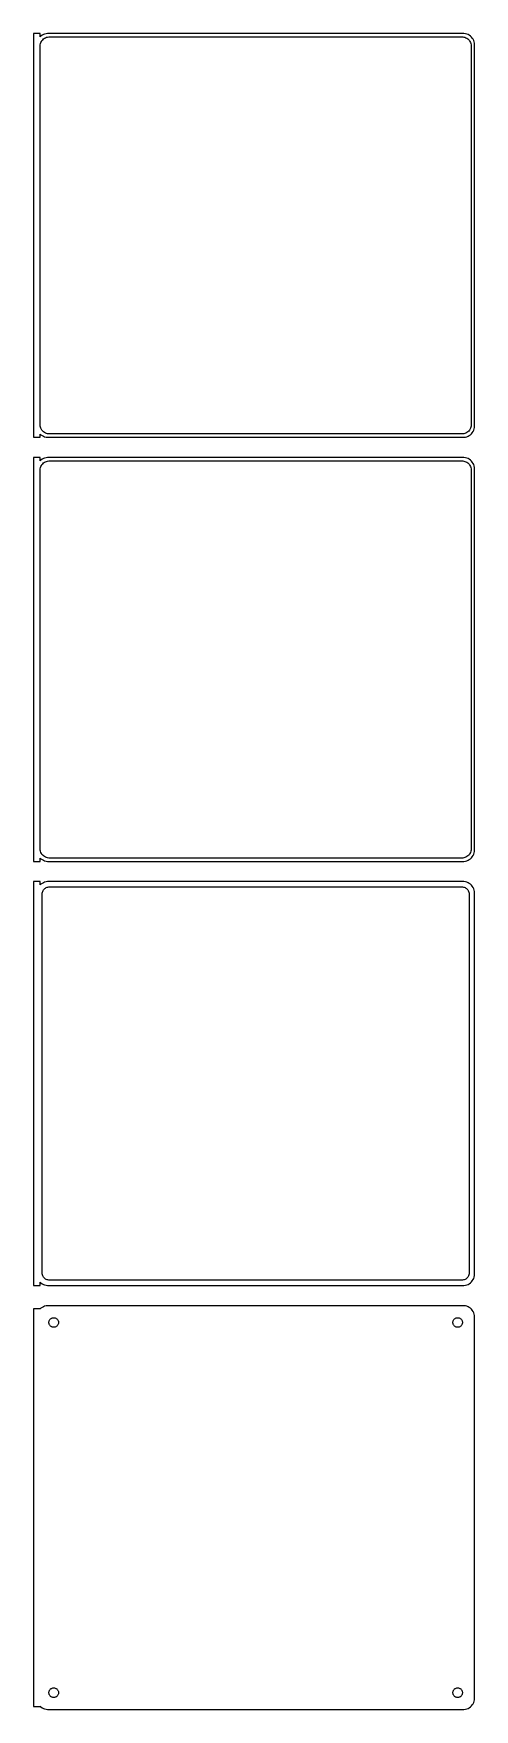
# Model space of a CAD drawing. Header units: metres. Extents: x -99 to 98, y 666 to 1413.
import ezdxf

# ---------------------------------------------------------------- set-up
doc = ezdxf.new("R2010")
doc.units = ezdxf.units.M

msp = doc.modelspace()

# ---------------------------------------------------------------- linework, layer by layer
for p, q in [((-96, 1412.99), (-99, 1412.99)), ((-99, 1412.99), (-99, 1233.01)), ((-96, 1411.56), (-96, 1412.99)), ((-95.6871, 1411.85), (-96, 1411.56)), ((-95.1791, 1412.22), (-95.6871, 1411.85)), ((-94.6289, 1412.52), (-95.1791, 1412.22)), ((-94.0451, 1412.76), (-94.6289, 1412.52)), ((-93.4369, 1412.91), (-94.0451, 1412.76)), ((-92.8139, 1412.99), (-93.4369, 1412.91)), ((92.8139, 1412.99), (-92.8139, 1412.99)), ((93.4369, 1412.91), (92.8139, 1412.99)), ((94.0451, 1412.76), (93.4369, 1412.91)), ((94.6289, 1412.52), (94.0451, 1412.76)), ((95.1791, 1412.22), (94.6289, 1412.52)), ((95.6871, 1411.85), (95.1791, 1412.22)), ((96.1448, 1411.42), (95.6871, 1411.85)), ((-96, 1407.5), (-95.9685, 1408)), ((-96, 1238.5), (-96, 1407.5)), ((-95.9685, 1408), (-95.8743, 1408.49)), ((-95.8743, 1408.49), (-95.7191, 1408.97)), ((-95.7191, 1408.97), (-95.5052, 1409.43)), ((-95.5052, 1409.43), (-95.2361, 1409.85)), ((-95.2361, 1409.85), (-94.9159, 1410.24)), ((-94.9159, 1410.24), (-94.5497, 1410.58)), ((-94.5497, 1410.58), (-94.1433, 1410.88)), ((-94.1433, 1410.88), (-93.7031, 1411.12)), ((-93.7031, 1411.12), (-93.2361, 1411.3)), ((-93.2361, 1411.3), (-92.7495, 1411.43)), ((-92.7495, 1411.43), (-92.2512, 1411.49)), ((-92.2512, 1411.49), (92.2512, 1411.49)), ((92.2512, 1411.49), (92.7495, 1411.43)), ((92.7495, 1411.43), (93.2361, 1411.3)), ((93.2361, 1411.3), (93.7031, 1411.12)), ((93.7031, 1411.12), (94.1433, 1410.88)), ((94.1433, 1410.88), (94.5497, 1410.58)), ((94.5497, 1410.58), (94.9159, 1410.24)), ((94.9159, 1410.24), (95.2361, 1409.85)), ((95.2361, 1409.85), (95.5052, 1409.43)), ((95.5052, 1409.43), (95.7191, 1408.97)), ((95.7191, 1408.97), (95.8743, 1408.49)), ((95.8743, 1408.49), (95.9685, 1408)), ((95.9685, 1408), (96, 1407.5)), ((96, 1407.5), (96, 1238.5)), ((96.5451, 1410.94), (96.1448, 1411.42)), ((96.8815, 1410.41), (96.5451, 1410.94)), ((97.1489, 1409.84), (96.8815, 1410.41)), ((97.3429, 1409.24), (97.1489, 1409.84)), ((97.4606, 1408.63), (97.3429, 1409.24)), ((97.5, 1408), (97.4606, 1408.63)), ((97.5, 1238), (97.5, 1408)), ((-99, 1233.01), (-96, 1233.01)), ((-95.9685, 1238), (-96, 1238.5)), ((-96, 1234.44), (-95.6871, 1234.15)), ((-96, 1233.01), (-96, 1234.44)), ((-95.8743, 1237.51), (-95.9685, 1238)), ((-95.7191, 1237.03), (-95.8743, 1237.51)), ((-95.5052, 1236.57), (-95.7191, 1237.03)), ((-95.6871, 1234.15), (-95.1791, 1233.78)), ((-95.2361, 1236.15), (-95.5052, 1236.57)), ((-94.9159, 1235.76), (-95.2361, 1236.15)), ((-95.1791, 1233.78), (-94.6289, 1233.48)), ((-94.5497, 1235.42), (-94.9159, 1235.76)), ((-94.6289, 1233.48), (-94.0451, 1233.24)), ((-94.1433, 1235.12), (-94.5497, 1235.42)), ((-93.7031, 1234.88), (-94.1433, 1235.12)), ((-94.0451, 1233.24), (-93.4369, 1233.09)), ((-93.2361, 1234.7), (-93.7031, 1234.88)), ((-93.4369, 1233.09), (-92.8139, 1233.01)), ((-92.7495, 1234.57), (-93.2361, 1234.7)), ((-92.8139, 1233.01), (92.8139, 1233.01)), ((-92.2512, 1234.51), (-92.7495, 1234.57)), ((92.2512, 1234.51), (-92.2512, 1234.51)), ((92.7495, 1234.57), (92.2512, 1234.51)), ((93.2361, 1234.7), (92.7495, 1234.57)), ((92.8139, 1233.01), (93.4369, 1233.09)), ((93.7031, 1234.88), (93.2361, 1234.7)), ((93.4369, 1233.09), (94.0451, 1233.24)), ((94.1433, 1235.12), (93.7031, 1234.88)), ((94.0451, 1233.24), (94.6289, 1233.48)), ((94.5497, 1235.42), (94.1433, 1235.12)), ((94.9159, 1235.76), (94.5497, 1235.42)), ((94.6289, 1233.48), (95.1791, 1233.78)), ((95.2361, 1236.15), (94.9159, 1235.76)), ((95.1791, 1233.78), (95.6871, 1234.15)), ((95.5052, 1236.57), (95.2361, 1236.15)), ((95.7191, 1237.03), (95.5052, 1236.57)), ((95.6871, 1234.15), (96.1448, 1234.58)), ((95.8743, 1237.51), (95.7191, 1237.03)), ((95.9685, 1238), (95.8743, 1237.51)), ((96, 1238.5), (95.9685, 1238)), ((96.1448, 1234.58), (96.5451, 1235.06)), ((96.5451, 1235.06), (96.8815, 1235.59)), ((96.8815, 1235.59), (97.1489, 1236.16)), ((97.1489, 1236.16), (97.3429, 1236.76)), ((97.3429, 1236.76), (97.4606, 1237.37)), ((97.4606, 1237.37), (97.5, 1238)), ((-96, 1223.99), (-99, 1223.99)), ((-99, 1223.99), (-99, 1044.01)), ((-96, 1222.56), (-96, 1223.99)), ((-95.6871, 1222.85), (-96, 1222.56)), ((-96, 1218.5), (-95.9685, 1219)), ((-96, 1049.5), (-96, 1218.5)), ((-95.9685, 1219), (-95.8743, 1219.49)), ((-95.8743, 1219.49), (-95.7191, 1219.97)), ((-95.7191, 1219.97), (-95.5052, 1220.43)), ((-95.1791, 1223.22), (-95.6871, 1222.85)), ((-95.5052, 1220.43), (-95.2361, 1220.85)), ((-95.2361, 1220.85), (-94.9159, 1221.24)), ((-94.6289, 1223.52), (-95.1791, 1223.22)), ((-94.9159, 1221.24), (-94.5497, 1221.58)), ((-94.0451, 1223.76), (-94.6289, 1223.52)), ((-94.5497, 1221.58), (-94.1433, 1221.88)), ((-94.1433, 1221.88), (-93.7031, 1222.12)), ((-93.4369, 1223.91), (-94.0451, 1223.76)), ((-93.7031, 1222.12), (-93.2361, 1222.3)), ((-92.8139, 1223.99), (-93.4369, 1223.91)), ((-93.2361, 1222.3), (-92.7495, 1222.43)), ((92.8139, 1223.99), (-92.8139, 1223.99)), ((-92.7495, 1222.43), (-92.2512, 1222.49)), ((-92.2512, 1222.49), (92.2512, 1222.49)), ((92.2512, 1222.49), (92.7495, 1222.43)), ((92.7495, 1222.43), (93.2361, 1222.3)), ((93.4369, 1223.91), (92.8139, 1223.99)), ((93.2361, 1222.3), (93.7031, 1222.12)), ((94.0451, 1223.76), (93.4369, 1223.91)), ((93.7031, 1222.12), (94.1433, 1221.88)), ((94.6289, 1223.52), (94.0451, 1223.76)), ((94.1433, 1221.88), (94.5497, 1221.58)), ((94.5497, 1221.58), (94.9159, 1221.24)), ((95.1791, 1223.22), (94.6289, 1223.52)), ((94.9159, 1221.24), (95.2361, 1220.85)), ((95.6871, 1222.85), (95.1791, 1223.22)), ((95.2361, 1220.85), (95.5052, 1220.43)), ((95.5052, 1220.43), (95.7191, 1219.97)), ((96.1448, 1222.42), (95.6871, 1222.85)), ((95.7191, 1219.97), (95.8743, 1219.49)), ((95.8743, 1219.49), (95.9685, 1219)), ((95.9685, 1219), (96, 1218.5)), ((96, 1218.5), (96, 1049.5)), ((96.5451, 1221.94), (96.1448, 1222.42)), ((96.8815, 1221.41), (96.5451, 1221.94)), ((97.1489, 1220.84), (96.8815, 1221.41)), ((97.3429, 1220.24), (97.1489, 1220.84)), ((97.4606, 1219.63), (97.3429, 1220.24)), ((97.5, 1219), (97.4606, 1219.63)), ((97.5, 1049), (97.5, 1219)), ((-95.9685, 1049), (-96, 1049.5)), ((-95.8743, 1048.51), (-95.9685, 1049)), ((-95.7191, 1048.03), (-95.8743, 1048.51)), ((-95.5052, 1047.57), (-95.7191, 1048.03)), ((-95.2361, 1047.15), (-95.5052, 1047.57)), ((-94.9159, 1046.76), (-95.2361, 1047.15)), ((-94.5497, 1046.42), (-94.9159, 1046.76)), ((-94.1433, 1046.12), (-94.5497, 1046.42)), ((-93.7031, 1045.88), (-94.1433, 1046.12)), ((-93.2361, 1045.7), (-93.7031, 1045.88)), ((93.7031, 1045.88), (93.2361, 1045.7)), ((94.1433, 1046.12), (93.7031, 1045.88)), ((94.5497, 1046.42), (94.1433, 1046.12)), ((94.9159, 1046.76), (94.5497, 1046.42)), ((95.2361, 1047.15), (94.9159, 1046.76)), ((95.5052, 1047.57), (95.2361, 1047.15)), ((95.7191, 1048.03), (95.5052, 1047.57)), ((95.8743, 1048.51), (95.7191, 1048.03)), ((95.9685, 1049), (95.8743, 1048.51)), ((96, 1049.5), (95.9685, 1049)), ((96.1448, 1045.58), (96.5451, 1046.06)), ((96.5451, 1046.06), (96.8815, 1046.59)), ((96.8815, 1046.59), (97.1489, 1047.16)), ((97.1489, 1047.16), (97.3429, 1047.76)), ((97.3429, 1047.76), (97.4606, 1048.37)), ((97.4606, 1048.37), (97.5, 1049)), ((-99, 1044.01), (-96, 1044.01)), ((-96, 1045.44), (-95.6871, 1045.15)), ((-96, 1044.01), (-96, 1045.44)), ((-95.6871, 1045.15), (-95.1791, 1044.78)), ((-95.1791, 1044.78), (-94.6289, 1044.48)), ((-94.6289, 1044.48), (-94.0451, 1044.24)), ((-94.0451, 1044.24), (-93.4369, 1044.09)), ((-93.4369, 1044.09), (-92.8139, 1044.01)), ((-92.7495, 1045.57), (-93.2361, 1045.7)), ((-92.8139, 1044.01), (92.8139, 1044.01)), ((-92.2512, 1045.51), (-92.7495, 1045.57)), ((92.2512, 1045.51), (-92.2512, 1045.51)), ((92.7495, 1045.57), (92.2512, 1045.51)), ((93.2361, 1045.7), (92.7495, 1045.57)), ((92.8139, 1044.01), (93.4369, 1044.09)), ((93.4369, 1044.09), (94.0451, 1044.24)), ((94.0451, 1044.24), (94.6289, 1044.48)), ((94.6289, 1044.48), (95.1791, 1044.78)), ((95.1791, 1044.78), (95.6871, 1045.15)), ((95.6871, 1045.15), (96.1448, 1045.58)), ((-96, 1034.98), (-99, 1034.98)), ((-99, 1034.98), (-99, 855.021)), ((-96, 1033.56), (-96, 1034.98)), ((-95.6871, 1033.85), (-96, 1033.56)), ((-95.1791, 1034.22), (-95.6871, 1033.85)), ((-94.6289, 1034.52), (-95.1791, 1034.22)), ((-94.8943, 1030.65), (-94.7279, 1031)), ((-94.7279, 1031), (-94.5184, 1031.33)), ((-94.0451, 1034.76), (-94.6289, 1034.52)), ((-94.5184, 1031.33), (-94.2692, 1031.63)), ((-94.2692, 1031.63), (-93.9843, 1031.9)), ((-93.4369, 1034.91), (-94.0451, 1034.76)), ((-93.9843, 1031.9), (-93.668, 1032.13)), ((-93.668, 1032.13), (-93.3254, 1032.32)), ((-92.8139, 1034.99), (-93.4369, 1034.91)), ((-93.3254, 1032.32), (-92.9619, 1032.46)), ((-92.9619, 1032.46), (-92.5833, 1032.56)), ((92.8139, 1034.99), (-92.8139, 1034.99)), ((-92.5833, 1032.56), (-92.1955, 1032.61)), ((-92.1955, 1032.61), (92.1955, 1032.61)), ((92.1955, 1032.61), (92.5833, 1032.56)), ((92.5833, 1032.56), (92.9619, 1032.46)), ((93.4369, 1034.91), (92.8139, 1034.99)), ((92.9619, 1032.46), (93.3254, 1032.32)), ((93.3254, 1032.32), (93.668, 1032.13)), ((94.0451, 1034.76), (93.4369, 1034.91)), ((93.668, 1032.13), (93.9843, 1031.9)), ((93.9843, 1031.9), (94.2692, 1031.63)), ((94.6289, 1034.52), (94.0451, 1034.76)), ((94.2692, 1031.63), (94.5184, 1031.33)), ((94.5184, 1031.33), (94.7279, 1031)), ((95.1791, 1034.22), (94.6289, 1034.52)), ((94.7279, 1031), (94.8943, 1030.65)), ((95.6871, 1033.85), (95.1791, 1034.22)), ((96.1448, 1033.42), (95.6871, 1033.85)), ((96.5451, 1032.94), (96.1448, 1033.42)), ((96.8815, 1032.41), (96.5451, 1032.94)), ((97.1489, 1031.84), (96.8815, 1032.41)), ((97.3429, 1031.24), (97.1489, 1031.84)), ((97.4606, 1030.63), (97.3429, 1031.24)), ((-95.1129, 1029.5), (-95.0884, 1029.89)), ((-95.1129, 860.5), (-95.1129, 1029.5)), ((-95.0884, 1029.89), (-95.0151, 1030.27)), ((-95.0151, 1030.27), (-94.8943, 1030.65)), ((94.8943, 1030.65), (95.0151, 1030.27)), ((95.0151, 1030.27), (95.0884, 1029.89)), ((95.0884, 1029.89), (95.1129, 1029.5)), ((95.1129, 1029.5), (95.1129, 860.5)), ((97.5, 1030), (97.4606, 1030.63)), ((97.5, 860), (97.5, 1030)), ((-95.0884, 860.11), (-95.1129, 860.5)), ((-95.0151, 859.726), (-95.0884, 860.11)), ((-94.8943, 859.354), (-95.0151, 859.726)), ((-94.7279, 859), (-94.8943, 859.354)), ((94.8943, 859.354), (94.7279, 859)), ((95.0151, 859.726), (94.8943, 859.354)), ((95.0884, 860.11), (95.0151, 859.726)), ((95.1129, 860.5), (95.0884, 860.11)), ((97.3429, 858.757), (97.4606, 859.373)), ((97.4606, 859.373), (97.5, 860)), ((-99, 855.021), (-96, 855.021)), ((-96, 855.021), (-96, 856.441)), ((-96, 856.441), (-95.6871, 856.147)), ((-95.6871, 856.147), (-95.1791, 855.778)), ((-95.1791, 855.778), (-94.6289, 855.476)), ((-94.5184, 858.67), (-94.7279, 859)), ((-94.6289, 855.476), (-94.0451, 855.245)), ((-94.2692, 858.369), (-94.5184, 858.67)), ((-93.9843, 858.101), (-94.2692, 858.369)), ((-94.0451, 855.245), (-93.4369, 855.089)), ((-93.668, 857.872), (-93.9843, 858.101)), ((-93.3254, 857.683), (-93.668, 857.872)), ((-93.4369, 855.089), (-92.8139, 855.01)), ((-92.9619, 857.539), (-93.3254, 857.683)), ((-92.5833, 857.442), (-92.9619, 857.539)), ((-92.8139, 855.01), (92.8139, 855.01)), ((-92.1955, 857.393), (-92.5833, 857.442)), ((92.1955, 857.393), (-92.1955, 857.393)), ((92.5833, 857.442), (92.1955, 857.393)), ((92.9619, 857.539), (92.5833, 857.442)), ((92.8139, 855.01), (93.4369, 855.089)), ((93.3254, 857.683), (92.9619, 857.539)), ((93.668, 857.872), (93.3254, 857.683)), ((93.4369, 855.089), (94.0451, 855.245)), ((93.9843, 858.101), (93.668, 857.872)), ((94.2692, 858.369), (93.9843, 858.101)), ((94.0451, 855.245), (94.6289, 855.476)), ((94.5184, 858.67), (94.2692, 858.369)), ((94.7279, 859), (94.5184, 858.67)), ((94.6289, 855.476), (95.1791, 855.778)), ((95.1791, 855.778), (95.6871, 856.147)), ((95.6871, 856.147), (96.1448, 856.577)), ((96.1448, 856.577), (96.5451, 857.061)), ((96.5451, 857.061), (96.8815, 857.591)), ((96.8815, 857.591), (97.1489, 858.159)), ((97.1489, 858.159), (97.3429, 858.757)), ((-96, 844.653), (-99, 844.653)), ((-99, 844.653), (-99, 667.347)), ((-95.6871, 844.853), (-96, 844.559)), ((-96, 844.559), (-96, 844.653)), ((-95.1791, 845.222), (-95.6871, 844.853)), ((-94.6289, 845.524), (-95.1791, 845.222)), ((-94.0451, 845.755), (-94.6289, 845.524)), ((-93.4369, 845.911), (-94.0451, 845.755)), ((-92.8139, 845.99), (-93.4369, 845.911)), ((92.8139, 845.99), (-92.8139, 845.99)), ((93.4369, 845.911), (92.8139, 845.99)), ((94.0451, 845.755), (93.4369, 845.911)), ((94.6289, 845.524), (94.0451, 845.755)), ((95.1791, 845.222), (94.6289, 845.524)), ((95.6871, 844.853), (95.1791, 845.222)), ((96.1448, 844.423), (95.6871, 844.853)), ((96.5451, 843.939), (96.1448, 844.423)), ((-92.1353, 838.5), (-92.1185, 838.768)), ((-92.1185, 838.232), (-92.1353, 838.5)), ((-92.1185, 838.768), (-92.0682, 839.031)), ((-92.0682, 837.969), (-92.1185, 838.232)), ((-92.0682, 839.031), (-91.9853, 839.286)), ((-91.9853, 837.714), (-92.0682, 837.969)), ((-91.9853, 839.286), (-91.8712, 839.529)), ((-91.8712, 837.471), (-91.9853, 837.714)), ((-91.8712, 839.529), (-91.7275, 839.755)), ((-91.7275, 837.245), (-91.8712, 837.471)), ((-91.7275, 839.755), (-91.5566, 839.962)), ((-91.5566, 837.038), (-91.7275, 837.245)), ((-91.5566, 839.962), (-91.3611, 840.145)), ((-91.3611, 836.855), (-91.5566, 837.038)), ((-91.3611, 840.145), (-91.1441, 840.303)), ((-91.1441, 836.697), (-91.3611, 836.855)), ((-91.1441, 840.303), (-90.9092, 840.432)), ((-90.9092, 836.568), (-91.1441, 836.697)), ((-90.9092, 840.432), (-90.6598, 840.531)), ((-90.6598, 840.531), (-90.4001, 840.597)), ((-90.4001, 840.597), (-90.1341, 840.631)), ((-90.1341, 840.631), (-89.8659, 840.631)), ((-89.8659, 840.631), (-89.5999, 840.597)), ((-89.5999, 840.597), (-89.3401, 840.531)), ((-89.3401, 840.531), (-89.0908, 840.432)), ((-89.0908, 840.432), (-88.8559, 840.303)), ((-88.8559, 836.697), (-89.0908, 836.568)), ((-88.8559, 840.303), (-88.6389, 840.145)), ((-88.6389, 836.855), (-88.8559, 836.697)), ((-88.6389, 840.145), (-88.4434, 839.962)), ((-88.4434, 837.038), (-88.6389, 836.855)), ((-88.4434, 839.962), (-88.2725, 839.755)), ((-88.2725, 837.245), (-88.4434, 837.038)), ((-88.2725, 839.755), (-88.1288, 839.529)), ((-88.1288, 837.471), (-88.2725, 837.245)), ((-88.1288, 839.529), (-88.0146, 839.286)), ((-88.0146, 837.714), (-88.1288, 837.471)), ((-88.0146, 839.286), (-87.9318, 839.031)), ((-87.9318, 837.969), (-88.0146, 837.714)), ((-87.9318, 839.031), (-87.8815, 838.768)), ((-87.8815, 838.232), (-87.9318, 837.969)), ((-87.8815, 838.768), (-87.8647, 838.5)), ((-87.8647, 838.5), (-87.8815, 838.232)), ((87.8647, 838.5), (87.8815, 838.768)), ((87.8815, 838.232), (87.8647, 838.5)), ((87.8815, 838.768), (87.9318, 839.031)), ((87.9318, 837.969), (87.8815, 838.232)), ((87.9318, 839.031), (88.0146, 839.286)), ((88.0146, 837.714), (87.9318, 837.969)), ((88.0146, 839.286), (88.1288, 839.529)), ((88.1288, 837.471), (88.0146, 837.714)), ((88.1288, 839.529), (88.2725, 839.755)), ((88.2725, 837.245), (88.1288, 837.471)), ((88.2725, 839.755), (88.4434, 839.962)), ((88.4434, 837.038), (88.2725, 837.245)), ((88.4434, 839.962), (88.6389, 840.145)), ((88.6389, 836.855), (88.4434, 837.038)), ((88.6389, 840.145), (88.8559, 840.303)), ((88.8559, 836.697), (88.6389, 836.855)), ((88.8559, 840.303), (89.0908, 840.432)), ((89.0908, 836.568), (88.8559, 836.697)), ((89.0908, 840.432), (89.3401, 840.531)), ((89.3401, 840.531), (89.5999, 840.597)), ((89.5999, 840.597), (89.8659, 840.631)), ((89.8659, 840.631), (90.1341, 840.631)), ((90.1341, 840.631), (90.4001, 840.597)), ((90.4001, 840.597), (90.6598, 840.531)), ((90.6598, 840.531), (90.9092, 840.432)), ((90.9092, 840.432), (91.1441, 840.303)), ((91.1441, 836.697), (90.9092, 836.568)), ((91.1441, 840.303), (91.3611, 840.145)), ((91.3611, 836.855), (91.1441, 836.697)), ((91.3611, 840.145), (91.5566, 839.962)), ((91.5566, 837.038), (91.3611, 836.855)), ((91.5566, 839.962), (91.7275, 839.755)), ((91.7275, 837.245), (91.5566, 837.038)), ((91.7275, 839.755), (91.8712, 839.529)), ((91.8712, 837.471), (91.7275, 837.245)), ((91.8712, 839.529), (91.9853, 839.286)), ((91.9853, 837.714), (91.8712, 837.471)), ((91.9853, 839.286), (92.0682, 839.031)), ((92.0682, 837.969), (91.9853, 837.714)), ((92.0682, 839.031), (92.1185, 838.768)), ((92.1185, 838.232), (92.0682, 837.969)), ((92.1185, 838.768), (92.1353, 838.5)), ((92.1353, 838.5), (92.1185, 838.232)), ((96.8815, 843.409), (96.5451, 843.939)), ((97.1489, 842.841), (96.8815, 843.409)), ((97.3429, 842.243), (97.1489, 842.841)), ((97.4606, 841.627), (97.3429, 842.243)), ((97.5, 841), (97.4606, 841.627)), ((97.5, 671), (97.5, 841)), ((-90.6598, 836.469), (-90.9092, 836.568)), ((-90.4001, 836.403), (-90.6598, 836.469)), ((-90.1341, 836.369), (-90.4001, 836.403)), ((-89.8659, 836.369), (-90.1341, 836.369)), ((-89.5999, 836.403), (-89.8659, 836.369)), ((-89.3401, 836.469), (-89.5999, 836.403)), ((-89.0908, 836.568), (-89.3401, 836.469)), ((89.3401, 836.469), (89.0908, 836.568)), ((89.5999, 836.403), (89.3401, 836.469)), ((89.8659, 836.369), (89.5999, 836.403)), ((90.1341, 836.369), (89.8659, 836.369)), ((90.4001, 836.403), (90.1341, 836.369)), ((90.6598, 836.469), (90.4001, 836.403)), ((90.9092, 836.568), (90.6598, 836.469)), ((-92.1353, 673.5), (-92.1185, 673.768)), ((-92.1185, 673.232), (-92.1353, 673.5)), ((-92.1185, 673.768), (-92.0682, 674.031)), ((-92.0682, 672.969), (-92.1185, 673.232)), ((-92.0682, 674.031), (-91.9853, 674.286)), ((-91.9853, 672.714), (-92.0682, 672.969)), ((-91.9853, 674.286), (-91.8712, 674.529)), ((-91.8712, 672.471), (-91.9853, 672.714)), ((-91.8712, 674.529), (-91.7275, 674.755)), ((-91.7275, 672.245), (-91.8712, 672.471)), ((-91.7275, 674.755), (-91.5566, 674.962)), ((-91.5566, 674.962), (-91.3611, 675.145)), ((-91.3611, 675.145), (-91.1441, 675.303)), ((-91.1441, 675.303), (-90.9092, 675.432)), ((-90.9092, 675.432), (-90.6598, 675.531)), ((-90.6598, 675.531), (-90.4001, 675.597)), ((-90.4001, 675.597), (-90.1341, 675.631)), ((-90.1341, 675.631), (-89.8659, 675.631)), ((-89.8659, 675.631), (-89.5999, 675.597)), ((-89.5999, 675.597), (-89.3401, 675.531)), ((-89.3401, 675.531), (-89.0908, 675.432)), ((-89.0908, 675.432), (-88.8559, 675.303)), ((-88.8559, 675.303), (-88.6389, 675.145)), ((-88.6389, 675.145), (-88.4434, 674.962)), ((-88.4434, 674.962), (-88.2725, 674.755)), ((-88.2725, 674.755), (-88.1288, 674.529)), ((-88.1288, 672.471), (-88.2725, 672.245)), ((-88.1288, 674.529), (-88.0146, 674.286)), ((-88.0146, 672.714), (-88.1288, 672.471)), ((-88.0146, 674.286), (-87.9318, 674.031)), ((-87.9318, 672.969), (-88.0146, 672.714)), ((-87.9318, 674.031), (-87.8815, 673.768)), ((-87.8815, 673.232), (-87.9318, 672.969)), ((-87.8815, 673.768), (-87.8647, 673.5)), ((-87.8647, 673.5), (-87.8815, 673.232)), ((87.8647, 673.5), (87.8815, 673.768)), ((87.8815, 673.232), (87.8647, 673.5)), ((87.8815, 673.768), (87.9318, 674.031)), ((87.9318, 672.969), (87.8815, 673.232)), ((87.9318, 674.031), (88.0146, 674.286)), ((88.0146, 672.714), (87.9318, 672.969)), ((88.0146, 674.286), (88.1288, 674.529)), ((88.1288, 672.471), (88.0146, 672.714)), ((88.1288, 674.529), (88.2725, 674.755)), ((88.2725, 672.245), (88.1288, 672.471)), ((88.2725, 674.755), (88.4434, 674.962)), ((88.4434, 674.962), (88.6389, 675.145)), ((88.6389, 675.145), (88.8559, 675.303)), ((88.8559, 675.303), (89.0908, 675.432)), ((89.0908, 675.432), (89.3401, 675.531)), ((89.3401, 675.531), (89.5999, 675.597)), ((89.5999, 675.597), (89.8659, 675.631)), ((89.8659, 675.631), (90.1341, 675.631)), ((90.1341, 675.631), (90.4001, 675.597)), ((90.4001, 675.597), (90.6598, 675.531)), ((90.6598, 675.531), (90.9092, 675.432)), ((90.9092, 675.432), (91.1441, 675.303)), ((91.1441, 675.303), (91.3611, 675.145)), ((91.3611, 675.145), (91.5566, 674.962)), ((91.5566, 674.962), (91.7275, 674.755)), ((91.7275, 674.755), (91.8712, 674.529)), ((91.8712, 672.471), (91.7275, 672.245)), ((91.8712, 674.529), (91.9853, 674.286)), ((91.9853, 672.714), (91.8712, 672.471)), ((91.9853, 674.286), (92.0682, 674.031)), ((92.0682, 672.969), (91.9853, 672.714)), ((92.0682, 674.031), (92.1185, 673.768)), ((92.1185, 673.232), (92.0682, 672.969)), ((92.1185, 673.768), (92.1353, 673.5)), ((92.1353, 673.5), (92.1185, 673.232)), ((-99, 667.347), (-96, 667.347)), ((-96, 667.347), (-96, 667.441)), ((-96, 667.441), (-95.6871, 667.147)), ((-95.6871, 667.147), (-95.1791, 666.778)), ((-95.1791, 666.778), (-94.6289, 666.476)), ((-94.6289, 666.476), (-94.0451, 666.245)), ((-94.0451, 666.245), (-93.4369, 666.089)), ((-93.4369, 666.089), (-92.8139, 666.01)), ((-92.8139, 666.01), (92.8139, 666.01)), ((-91.5566, 672.038), (-91.7275, 672.245)), ((-91.3611, 671.855), (-91.5566, 672.038)), ((-91.1441, 671.697), (-91.3611, 671.855)), ((-90.9092, 671.568), (-91.1441, 671.697)), ((-90.6598, 671.469), (-90.9092, 671.568)), ((-90.4001, 671.403), (-90.6598, 671.469)), ((-90.1341, 671.369), (-90.4001, 671.403)), ((-89.8659, 671.369), (-90.1341, 671.369)), ((-89.5999, 671.403), (-89.8659, 671.369)), ((-89.3401, 671.469), (-89.5999, 671.403)), ((-89.0908, 671.568), (-89.3401, 671.469)), ((-88.8559, 671.697), (-89.0908, 671.568)), ((-88.6389, 671.855), (-88.8559, 671.697)), ((-88.4434, 672.038), (-88.6389, 671.855)), ((-88.2725, 672.245), (-88.4434, 672.038)), ((88.4434, 672.038), (88.2725, 672.245)), ((88.6389, 671.855), (88.4434, 672.038)), ((88.8559, 671.697), (88.6389, 671.855)), ((89.0908, 671.568), (88.8559, 671.697)), ((89.3401, 671.469), (89.0908, 671.568)), ((89.5999, 671.403), (89.3401, 671.469)), ((89.8659, 671.369), (89.5999, 671.403)), ((90.1341, 671.369), (89.8659, 671.369)), ((90.4001, 671.403), (90.1341, 671.369)), ((90.6598, 671.469), (90.4001, 671.403)), ((90.9092, 671.568), (90.6598, 671.469)), ((91.1441, 671.697), (90.9092, 671.568)), ((91.3611, 671.855), (91.1441, 671.697)), ((91.5566, 672.038), (91.3611, 671.855)), ((91.7275, 672.245), (91.5566, 672.038)), ((92.8139, 666.01), (93.4369, 666.089)), ((93.4369, 666.089), (94.0451, 666.245)), ((94.0451, 666.245), (94.6289, 666.476)), ((94.6289, 666.476), (95.1791, 666.778)), ((95.1791, 666.778), (95.6871, 667.147)), ((95.6871, 667.147), (96.1448, 667.577)), ((96.1448, 667.577), (96.5451, 668.061)), ((96.5451, 668.061), (96.8815, 668.591)), ((96.8815, 668.591), (97.1489, 669.159)), ((97.1489, 669.159), (97.3429, 669.757)), ((97.3429, 669.757), (97.4606, 670.373)), ((97.4606, 670.373), (97.5, 671))]:
    msp.add_line(p, q)

doc.saveas('drawing.dxf')
